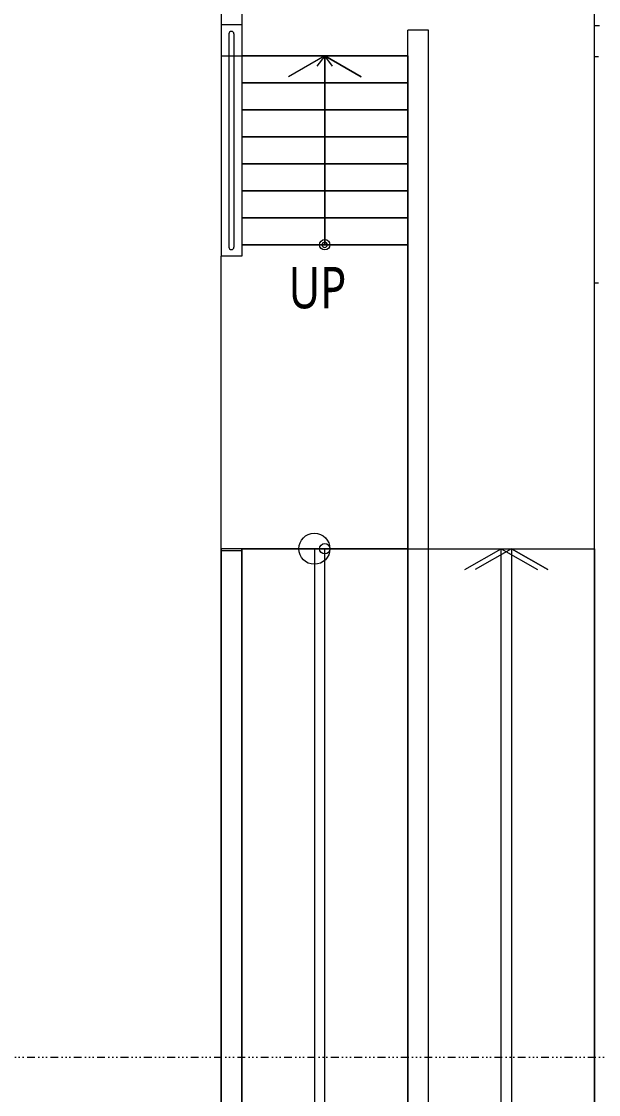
# Model space of a CAD drawing. Extents: x -168053 to 290600, y -560063 to 131745.
# Drawn here: x -9098 to -3534, y 60134 to 70477 of the extents above; entities that cross this region are included whole.
import ezdxf

# ---------------------------------------------------------------- set-up
doc = ezdxf.new("R2010")
doc.units = 0
doc.header["$LTSCALE"] = 250
doc.linetypes.add('H12PL1$0$JJP_三點線', pattern=[0.9, 0.3, -0.15, 0, -0.15, 0, -0.15, 0, -0.15])
for name, color, linetype in [('H12PL1$0$A-STRS', 252, 'Continuous'), ('H12PL1$0$A-TEXT', 252, 'Continuous'), ('H12PL1$0$L10_14_Defpoints', 252, 'Continuous'), ('H12PL1$0$L10_14_HYOKI', 252, 'Continuous'), ('H12PL1$0$L10_14_RC Wall', 252, 'Continuous'), ('H12PL1$0$L10_14_SUGATA3', 252, 'Continuous'), ('H12PL1$0$L10_14_SUGATA4', 252, 'Continuous'), ('H12PL1$0$S-GRID', 252, 'Continuous'), ('H12PL1$0$S-SLAB-SHOW', 252, 'Continuous')]:
    doc.layers.add(name, color=color, linetype=linetype)
doc.styles.add('H12PL1$0$Standard', font='', dxfattribs={"width": 0.8})
doc.styles.get('H12PL1$0$Standard').set_extended_font_data('Microsoft JhengHei')

# ---------------------------------------------------------------- blocks, each defined once
blk = doc.blocks.new('H12PL1')
at = {"layer": 'H12PL1$0$A-STRS', "lineweight": 0}
for p, q in [((-2350, 69650), (-3950, 69650)), ((-3950, 69650), (-3950, 67830)), ((-2350, 69650), (-3950, 69650)), ((-3950, 69650), (-3950, 69390)), ((-3150, 69650), (-3225, 69550)), ((-3150, 69390), (-3150, 69650)), ((-3075, 69550), (-3150, 69650)), ((-2350, 67830), (-2350, 69650)), ((-2350, 69390), (-2350, 69650)), ((-2350, 69390), (-3950, 69390)), ((-3950, 69390), (-3950, 69130)), ((-3950, 69390), (-2350, 69390)), ((-3150, 68090), (-3150, 69390)), ((-2350, 69130), (-2350, 69390)), ((-2350, 69130), (-3950, 69130)), ((-3950, 69130), (-3950, 68870)), ((-3950, 69130), (-2350, 69130)), ((-2350, 68870), (-2350, 69130)), ((-2350, 68870), (-3950, 68870)), ((-3950, 68870), (-3950, 68610)), ((-3950, 68870), (-2350, 68870)), ((-2350, 68610), (-2350, 68870)), ((-2350, 68610), (-3950, 68610)), ((-3950, 68610), (-3950, 68350)), ((-3950, 68610), (-2350, 68610)), ((-2350, 68350), (-2350, 68610)), ((-2350, 68350), (-3950, 68350)), ((-3950, 68350), (-3950, 68090)), ((-3950, 68350), (-2350, 68350)), ((-2350, 68090), (-2350, 68350)), ((-2350, 68090), (-3950, 68090)), ((-3950, 68090), (-3950, 67830)), ((-3950, 68090), (-2350, 68090)), ((-3150, 67830), (-3150, 68090)), ((-2350, 67830), (-2350, 68090)), ((-3950, 67830), (-2350, 67830)), ((-3950, 67830), (-2350, 67830))]:
    blk.add_line(p, q, dxfattribs=at)
at = {"layer": 'H12PL1$0$A-STRS', "lineweight": 0, "flags": 128}
blk.add_lwpolyline([(-3125, 67830, 1), (-3175, 67830, 1)], format="xyb", close=True, dxfattribs=at)
at = {"layer": 'H12PL1$0$L10_14_Defpoints', "lineweight": 0}
blk.add_line((-953.59, 60000), (-953.54, 60000), dxfattribs=at)
at = {"layer": 'H12PL1$0$L10_14_HYOKI', "lineweight": 0, "flags": 128}
for points in [[(-3150, 69650), (-2800, 69450), (-3150, 69650), (-3500, 69450)], [(-3150, 69650), (-3150, 67830)], [(-1350, 64900), (-1350, 55000), (-3150, 55000), (-3150, 64900)], [(-1350, 64900), (-1000, 64700), (-1350, 64900), (-1700, 64700)]]:
    blk.add_lwpolyline(points, dxfattribs=at)
at = {"layer": 'H12PL1$0$L10_14_HYOKI', "lineweight": 0}
for centre in [(-3150, 67830), (-3150, 64900)]:
    blk.add_circle(centre, 50, dxfattribs=at)
at = {"layer": 'H12PL1$0$L10_14_RC Wall', "lineweight": 0}
blk.add_line((-3950, 69050), (-3950, 68950), dxfattribs=at)
at = {"layer": 'H12PL1$0$L10_14_SUGATA3', "lineweight": 0}
for p, q in [((-4150, 75300), (-4150, 67720)), ((-3950, 75050), (-3950, 67720)), ((-3950, 69950), (-4150, 69950)), ((-3950, 69950), (-3950, 67720)), ((-4074.3, 69862.5), (-4074.3, 67807.5)), ((-4025.7, 69862.5), (-4025.7, 67807.5)), ((-2350, 56000), (-2350, 69900)), ((-2150, 69900), (-2350, 69900)), ((-2150, 56020), (-2150, 69900)), ((-2350, 69650), (-3950, 69650)), ((-550, 67460), (-550, 69640)), ((-2350, 69390), (-3950, 69390)), ((-2350, 69130), (-3950, 69130)), ((-2350, 68870), (-3950, 68870)), ((-2350, 68610), (-3950, 68610)), ((-2350, 68350), (-3950, 68350)), ((-2350, 68090), (-3950, 68090)), ((-2350, 67830), (-3950, 67830)), ((-4150, 64880), (-4150, 67720)), ((-3950, 67720), (-4150, 67720)), ((-3950, 64880), (-4150, 64880)), ((-4150, 53820), (-4150, 64880)), ((-3950, 54020), (-3950, 64880))]:
    blk.add_line(p, q, dxfattribs=at)
at = {"layer": 'H12PL1$0$L10_14_SUGATA3', "lineweight": 0, "flags": 128}
for points in [[(-2350, 64900), (-2350, 56000), (-3950, 56000), (-3950, 64900)], [(-2350, 64900), (-2350, 56000), (-3950, 56000), (-3950, 64900)], [(-550, 64900), (-550, 56000), (-2150, 56000), (-2150, 64900)]]:
    blk.add_lwpolyline(points, close=True, dxfattribs=at)
at = {"layer": 'H12PL1$0$L10_14_SUGATA3', "lineweight": 0}
for centre, start, end in [((-4050, 69862.5), 0, 180), ((-4050, 67807.5), 180, 0)]:
    blk.add_arc(centre, 24.3, start, end, dxfattribs=at)
at = {"layer": 'H12PL1$0$L10_14_SUGATA4', "lineweight": 0}
for p, q in [((-550, 69640), (-550, 69940)), ((-500, 69940), (-550, 69940)), ((-510, 69640), (-550, 69640)), ((-550, 53800), (-550, 67460)), ((-510, 67460), (-550, 67460))]:
    blk.add_line(p, q, dxfattribs=at)
at = {"layer": 'H12PL1$0$S-GRID', "linetype": 'H12PL1$0$JJP_三點線', "lineweight": 0}
blk.add_line((-29000, 60000), (289600, 60000), dxfattribs=at)
at = {"layer": 'H12PL1$0$S-SLAB-SHOW', "lineweight": 0}
for p, q in [((-2350, 64900), (-4150, 64900)), ((-4150, 64900), (-4150, 56000)), ((-3950, 64900), (-3950, 56000)), ((-3250, 64900), (-3250, 56000)), ((-2350, 64900), (-550, 64900)), ((-2350, 56000), (-2350, 64900)), ((-2350, 64900), (-2350, 56000)), ((-2150, 56000), (-2150, 64900)), ((-1800, 64700), (-1450, 64900)), ((-1450, 56000), (-1450, 64900)), ((-1450, 64900), (-1100, 64700)), ((-550, 56000), (-550, 64900))]:
    blk.add_line(p, q, dxfattribs=at)
at = {"layer": 'H12PL1$0$S-SLAB-SHOW', "lineweight": 0, "flags": 128}
blk.add_lwpolyline([(-2350, 64900), (-550, 64900), (-550, 75300), (-4150, 75300), (-4150, 69650), (-2350, 69650)], close=True, dxfattribs=at)
blk.add_lwpolyline([(-3250, 64750, -1), (-3250, 65050, -1)], format="xyb", close=True, dxfattribs=at)
at = {"layer": 'H12PL1$0$A-TEXT', "linetype": 'Continuous', "lineweight": 0, "insert": (-3497.68, 67414.54), "char_height": 400, "attachment_point": 4, "style": 'H12PL1$0$Standard'}
blk.add_mtext('\\A1;UP', dxfattribs=at)

msp = doc.modelspace()

# ---------------------------------------------------------------- block references
msp.add_blockref('H12PL1', (-3024, 495))

doc.saveas('drawing.dxf')
